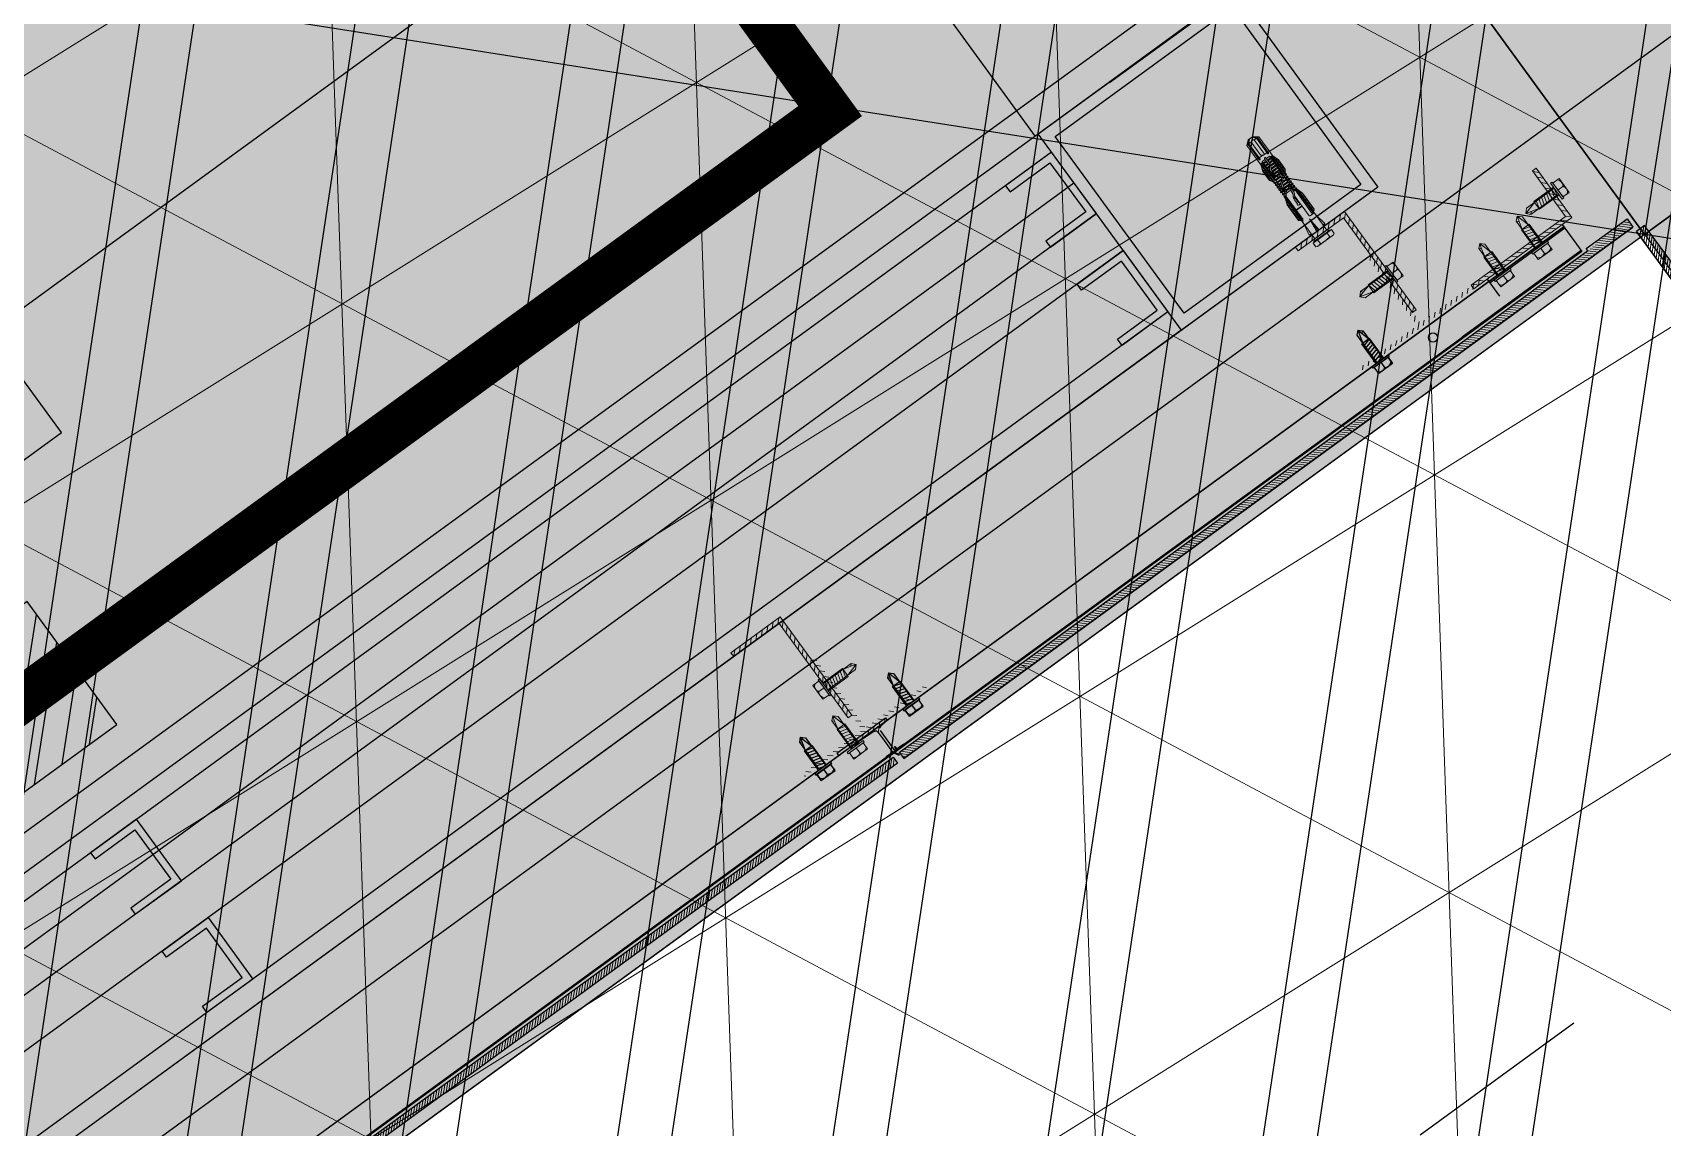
# Model space of a CAD drawing. Header units: metres. Extents: x 678805 to 1359287, y 2747329 to 5497370.
# Drawn here: x 679868.533 to 679869.605, y 2748715.171 to 2748715.891 of the extents above; entities that cross this region are included whole.
import ezdxf

# ---------------------------------------------------------------- set-up
doc = ezdxf.new("R2010")
doc.units = ezdxf.units.M
doc.linetypes.add('XREF_MON_BUILDINGS$0$Dash_2_', pattern=[0.25, 0.125, -0.125])
doc.linetypes.add('XREF_MON_BUILDINGS$0$Hidden', pattern=[0.004, 0.002, -0.002])
for name, color, linetype in [('00_XREF_MON_HSC_PAVEMENT', 7, 'Continuous'), ('00_XREF_TWQ_BUILDINGS', 7, 'Continuous'), ('XREF_MON_BUILDINGS$0$00-AUX LIGHTING', 30, 'Continuous'), ('XREF_MON_BUILDINGS$0$00-Modulos DEFINIDOS', 7, 'Continuous'), ('XREF_MON_BUILDINGS$0$00-Modulos ROOFS', 2, 'Continuous'), ('XREF_MON_BUILDINGS$0$02-L-01_Structure', 2, 'Continuous'), ('XREF_MON_BUILDINGS$0$02-L-01_Structure t2', 7, 'Continuous'), ('XREF_MON_BUILDINGS$0$02-L-01_Struture aux', 4, 'Continuous'), ('XREF_MON_BUILDINGS$0$02-L-02_Structure- View', 3, 'Continuous'), ('XREF_MON_BUILDINGS$0$02-L-Insulation', 252, 'Continuous'), ('XREF_MON_BUILDINGS$0$02-L-INT Panel', 5, 'Continuous'), ('XREF_MON_BUILDINGS$0$02-L-panel', 5, 'Continuous'), ('XREF_MON_BUILDINGS$0$02-L-Pergola Projection', 8, 'Continuous'), ('XREF_MON_BUILDINGS$0$02-L-Pergola Shades', 15, 'Continuous'), ('XREF_MON_BUILDINGS$0$02-L-Pergola Shades Schematic', 8, 'Continuous'), ('XREF_MON_BUILDINGS$0$02_L_Furniture', 7, 'Continuous')]:
    doc.layers.add(name, color=color, linetype=linetype)
doc.layers.add('XREF_MON_BUILDINGS$0$0-WIPEOUTS', color=7, linetype='Continuous', true_color=0xffffff)
doc.layers.add('XREF_MON_BUILDINGS$0$02-L-Pergola Wipeout', color=7, linetype='Continuous', true_color=0xffffff)
doc.layers.add('XREF_MON_BUILDINGS$0$00_AUX', color=3, linetype='Continuous', plot=False)
for name, color, linetype, lineweight in [('XREF_MON_BUILDINGS$0$02-H-251', 251, 'Continuous', 0), ('XREF_MON_BUILDINGS$0$02-H-254', 254, 'Continuous', 0), ('XREF_MON_BUILDINGS$0$02-L-01_Structure L', 7, 'Continuous', 5), ('XREF_MON_BUILDINGS$0$02-L-01_Structure T', 8, 'Continuous', 5)]:
    doc.layers.add(name, color=color, linetype=linetype, lineweight=lineweight)
doc.layers.add('XREF_MON_BUILDINGS$0$02-KH-13 Restaurant', color=7, linetype='Continuous', lineweight=30, true_color=0xed2d02)
doc.layers.add('XREF_MON_HSC_PAVEMENT$0$03-TR-Pavement_07_Precast irregular Concrete Blocks', color=7, linetype='Continuous', lineweight=5, true_color=0xb3b3b3)
doc.layers.get('XREF_MON_BUILDINGS$0$02-KH-13 Restaurant').off()
doc.linetypes.add('XREF_MON_BUILDINGS$0$BATTING', pattern='A,0.0001,-0.1,[134,ltypeshp.shx,S=0.1,R=0,X=-0.1,Y=0],-0.2,[134,ltypeshp.shx,S=0.1,R=180,X=0.1,Y=0],-0.1', length=0.4001)

# ---------------------------------------------------------------- blocks, each defined once
blk = doc.blocks.new('XREF_MON_BUILDINGS$0$modulo kiosco')
at = {"layer": 'XREF_MON_BUILDINGS$0$0-WIPEOUTS', "true_color": 0xfcfcfc}
h = blk.add_hatch(color=7, dxfattribs=at)
h.dxf.hatch_style = 1
h.paths.add_polyline_path([(119.6986, -61.6206), (119.6986, -56.8206), (124.4986, -56.8206), (124.4986, -61.6206)])
at = {"layer": 'XREF_MON_BUILDINGS$0$00-Modulos ROOFS'}
blk.add_line((119.6986, -56.8206), (124.4986, -61.6206), dxfattribs=at)
at = {"layer": 'XREF_MON_BUILDINGS$0$00-Modulos ROOFS', "lineweight": 0}
blk.add_lwpolyline([(119.6986, -61.6206), (119.6986, -56.8206), (124.4986, -56.8206), (124.4986, -61.6206)], close=True, dxfattribs=at)
at = {"layer": 'XREF_MON_BUILDINGS$0$00-Modulos ROOFS'}
blk.add_lwpolyline([(124.4986, -57.1206), (124.4986, -56.8206), (124.1986, -56.8206), (119.9986, -56.8206), (119.6986, -56.8206), (119.6986, -57.1206), (119.6986, -61.3206), (119.6986, -61.6206), (119.9986, -61.6206), (124.1986, -61.6206), (124.4986, -61.6206), (124.4986, -61.3206)], close=True, dxfattribs=at)
blk = doc.blocks.new('XREF_MON_BUILDINGS$0$lamas aluminiotriangulo')
for points in [[(680246.3459, 2748656.305), (680244.2072, 2748658.4438)], [(680246.4202, 2748656.3793), (680244.3557, 2748658.4438)], [(680244.4052, 2748658.4438), (680246.4449, 2748656.404)], [(680246.5192, 2748656.4783), (680244.5537, 2748658.4438)], [(680244.6032, 2748658.4438), (680246.5439, 2748656.503)], [(680246.6181, 2748656.5773), (680244.7517, 2748658.4438)], [(680244.8011, 2748658.4438), (680246.6429, 2748656.602)], [(680246.7171, 2748656.6762), (680244.9496, 2748658.4438)], [(680244.9991, 2748658.4438), (680246.7419, 2748656.701)], [(680246.8161, 2748656.7752), (680245.1476, 2748658.4438)], [(680245.1971, 2748658.4438), (680246.8409, 2748656.8)], [(680246.9151, 2748656.8742), (680245.3456, 2748658.4438)], [(680245.3951, 2748658.4438), (680246.9399, 2748656.899)], [(680247.0141, 2748656.9732), (680245.5436, 2748658.4438)], [(680245.5931, 2748658.4438), (680247.0389, 2748656.998)], [(680244.1824, 2748658.419), (680246.3212, 2748656.2803)]]:
    blk.add_lwpolyline(points)
blk = doc.blocks.new('XREF_MON_BUILDINGS$0$PERGOLA PLEGADA')
at = {"layer": 'XREF_MON_BUILDINGS$0$02-L-Pergola Wipeout', "true_color": 0xfcfcfc}
h = blk.add_hatch(color=7, dxfattribs=at)
h.dxf.hatch_style = 1
h.paths.add_polyline_path([(4.6122, 9.29), (0.31, 4.9878), (0.31, 9.29)])
h.paths.add_polyline_path([(0.3328, 4.855), (4.745, 9.2672), (4.745, 4.9006), (4.6994, 4.855)])
h.paths.add_polyline_path([(4.855, 9.29), (9.1344, 9.29), (4.855, 5.0106)])
h.paths.add_polyline_path([(9.29, 9.1344), (9.29, 4.855), (5.0106, 4.855)])
h.paths.add_polyline_path([(4.9006, 4.745), (9.2672, 4.745), (4.855, 0.3328), (4.855, 4.6994)])
h.paths.add_polyline_path([(9.29, 4.6122), (9.29, 0.31), (4.9878, 0.31)])
h.paths.add_polyline_path([(0.4656, 0.31), (4.745, 4.5894), (4.745, 0.31)])
h.paths.add_polyline_path([(0.31, 4.745), (4.5894, 4.745), (0.31, 0.4656)])
h.paths.add_polyline_path([(9.4, 0.2), (0.2, 0.2), (0.2, 9.4), (9.4, 9.4)])
at = {"layer": 'XREF_MON_BUILDINGS$0$02-L-Pergola Shades'}
blk.add_blockref('XREF_MON_BUILDINGS$0$lamas aluminiotriangulo', (-680243.8724, -2748649.1538), dxfattribs=at)
at = {"layer": 'XREF_MON_BUILDINGS$0$02-L-Pergola Shades Schematic'}
blk.add_blockref('XREF_MON_BUILDINGS$0$lamas aluminiotriangulo', (-680243.8724, -2748649.1538), dxfattribs=at)
blk = doc.blocks.new('XREF_MON_BUILDINGS$0$PILAR STRUCTURE')
at = {"layer": 'XREF_MON_BUILDINGS$0$02-L-01_Structure', "linetype": 'Continuous'}
h = blk.add_hatch(dxfattribs=at)
h.set_pattern_fill('ANGLE', color=252)
h.set_pattern_definition([(0, (-144.6596, 18.5684), (0, 6.985), [5.08, -1.905]), (90, (-144.6596, 18.5684), (-6.985, 4e-16), [5.08, -1.905])])
h.paths.add_polyline_path([(-0.08, -0.08), (0.08, -0.08), (0.08, 0.08), (-0.08, 0.08)])
h.paths.add_polyline_path([(-0.072, -0.072), (0.072, -0.072), (0.072, 0.072), (-0.072, 0.072)], flags=16)
h = blk.add_hatch(color=252, dxfattribs=at)
h.dxf.hatch_style = 1
h.paths.add_polyline_path([(-0.072, -0.072), (0.072, -0.072), (0.072, 0.072), (-0.072, 0.072)], flags=16)
h.paths.add_polyline_path([(-0.08, -0.08), (0.08, -0.08), (0.08, 0.08), (-0.08, 0.08)])
for points in [[(-0.08, -0.08), (0.08, -0.08), (0.08, 0.08), (-0.08, 0.08)], [(-0.072, -0.072), (0.072, -0.072), (0.072, 0.072), (-0.072, 0.072)]]:
    blk.add_lwpolyline(points, close=True, dxfattribs=at)
blk = doc.blocks.new('XREF_MON_BUILDINGS$0$AUTORROSCANTE')
at = {"layer": 'XREF_MON_BUILDINGS$0$02-L-01_Structure t2', "color": 0}
for p, q in [((-31.2, 5.6), (-26.2, 5.6)), ((-31.2, 0), (-26.2, 0)), ((-2.4, 2.5), (-25, 2.5)), ((0, 0), (-9, 2.5)), ((0, 0), (-3.6, -1.1)), ((0, 0), (-2.4, 2.5)), ((0, 0), (-2.4, -2.5)), ((-31.2, -5.6), (-26.2, -5.6)), ((-2.4, -2.5), (-25, -2.5)), ((-3.6, -1.1), (-2.4, -2.5))]:
    blk.add_line(p, q, dxfattribs=at)
at = {"layer": 'XREF_MON_BUILDINGS$0$02-L-01_Structure t2', "color": 253}
for p, q in [((-25, 3.1), (-9, 3.1)), ((-23.5, -3.1), (-25, 2.7)), ((-21.4, -3.1), (-23.1, 3.1)), ((-19.3, -3.1), (-21, 3.1)), ((-17.3, -3.1), (-18.9, 3.1)), ((-15.2, -3.1), (-16.9, 3.1)), ((-13.1, -3.1), (-14.8, 3.1)), ((-11.1, -3.1), (-12.7, 3.1)), ((-9, -3.1), (-10.7, 3.1)), ((-9, -3.1), (-9, 3.1)), ((-25, -3.1), (-9, -3.1)), ((-3.6, -1.1), (-9, -2.5))]:
    blk.add_line(p, q, dxfattribs=at)
at = {"layer": 'XREF_MON_BUILDINGS$0$02-L-01_Structure t2', "color": 0}
for points in [[(-31.2, 5.6), (-26.2, 5.6), (-26.2, -5.6), (-31.2, -5.6)], [(-26.2, 6.5), (-25, 6.5), (-25, -6.5), (-26.2, -6.5)]]:
    blk.add_lwpolyline(points, close=True, dxfattribs=at)
for centre, start, end in [((-27, 2.4), 129.284, 214.1828), ((-27, -2.4), 145.8304, 230.7333)]:
    blk.add_arc(centre, 4.21, start, end, dxfattribs=at)
blk = doc.blocks.new('XREF_MON_BUILDINGS$0$ULMA_Montante VV')
at = {"layer": 'XREF_MON_BUILDINGS$0$02-H-251', "ltscale": 125}
h = blk.add_hatch(dxfattribs=at)
h.set_pattern_fill('ANSI31', color=256, scale=0.001, angle=450, style=0)
h.set_pattern_definition([(135, (-0.05125, -0.0025), (-0.00224506, -0.00224506), [])])
edge = h.paths.add_edge_path()
edge.add_line((-0.051, -0.0025), (0.0484, -0.0025))
edge.add_arc((0.0484, -0.0022), 0.0003, 270, 360)
edge.add_line((0.0487, -0.0022), (0.0487, -0.0003))
edge.add_arc((0.0484, -0.0003), 0.0003, 0, 90)
edge.add_line((0.0484, 0), (0, 0))
edge.add_line((0, 0), (0, 0.0572))
edge.add_arc((-0.0003, 0.0572), 0.0003, 0, 90)
edge.add_line((-0.0003, 0.0575), (-0.0022, 0.0575))
edge.add_arc((-0.0022, 0.0572), 0.0003, 90, 180)
edge.add_line((-0.0025, 0.0572), (-0.0025, 0))
edge.add_line((-0.0025, 0), (-0.051, 0))
edge.add_arc((-0.051, -0.0003), 0.0003, 90, 180)
edge.add_line((-0.0513, -0.0003), (-0.0513, -0.0022))
edge.add_arc((-0.051, -0.0022), 0.0003, 180, 270)
blk = doc.blocks.new('XREF_MON_BUILDINGS$0$ULMA_Autotaladrante')
at = {"layer": 'XREF_MON_BUILDINGS$0$02-L-01_Structure T', "color": 252}
for p, q in [((-0.025, 0), (-0.0226, 0.0025)), ((-0.025, 0), (-0.016, 0.0025)), ((-0.025, 0), (-0.0226, -0.0025)), ((-0.025, 0), (-0.0214, -0.0011)), ((-0.0226, 0.0025), (0, 0.0025)), ((0, 0.0032), (-0.016, 0.0032)), ((-0.016, -0.0031), (-0.016, 0.0032)), ((-0.016, -0.0031), (-0.0143, 0.0032)), ((-0.0139, -0.0031), (-0.0123, 0.0032)), ((-0.0119, -0.0031), (-0.0102, 0.0032)), ((-0.0098, -0.0031), (-0.0081, 0.0032)), ((-0.0077, -0.0031), (-0.0061, 0.0032)), ((-0.0057, -0.0031), (-0.004, 0.0032)), ((-0.0036, -0.0031), (-0.0019, 0.0032)), ((-0.0015, -0.0031), (0, 0.0027)), ((0.0062, 0.0056), (0.0012, 0.0056)), ((0.0062, 0), (0.0012, 0)), ((-0.0214, -0.0011), (-0.0226, -0.0025)), ((-0.0226, -0.0025), (0, -0.0025)), ((-0.0214, -0.0011), (-0.016, -0.0025)), ((0, -0.0031), (-0.016, -0.0031)), ((0.0062, -0.0056), (0.0012, -0.0056))]:
    blk.add_line(p, q, dxfattribs=at)
for points in [[(0.0012, 0.0065), (0, 0.0065), (0, -0.0065), (0.0012, -0.0065)], [(0.0062, 0.0056), (0.0012, 0.0056), (0.0012, -0.0056), (0.0062, -0.0056)]]:
    blk.add_lwpolyline(points, close=True, dxfattribs=at)
for centre, start, end in [((0.002, 0.0024), 325.8172, 50.716), ((0.002, -0.0024), 309.2667, 34.1696)]:
    blk.add_arc(centre, 0.00421, start, end, dxfattribs=at)
blk = doc.blocks.new('XREF_MON_BUILDINGS$0$ULMA_Escuadra40x80_Seccion')
at = {"layer": 'XREF_MON_BUILDINGS$0$02-H-251', "ltscale": 125}
h = blk.add_hatch(dxfattribs=at)
h.set_pattern_fill('ANSI31', color=256, scale=0.001, angle=360, style=0)
h.paths.add_polyline_path([(0, 0.08), (0.003, 0.08), (0.003, 0.003), (0.04, 0.003), (0.04, 0), (0, 0)])
at = {"layer": 'XREF_MON_BUILDINGS$0$02-L-01_Structure L', "linetype": 'Continuous'}
blk.add_lwpolyline([(0, 0.08), (0.003, 0.08), (0.003, 0.003), (0.04, 0.003), (0.04, 0), (0, 0)], close=True, dxfattribs=at)
blk = doc.blocks.new('XREF_MON_BUILDINGS$0$ULMA_Anclaje fijacion a forjado y a cerramiento base')
at = {"layer": 'XREF_MON_BUILDINGS$0$02-L-01_Structure T', "linetype": 'Continuous'}
for p, q in [((-0.095, 0.0049), (-0.098, 0.0019)), ((-0.095, 0.0038), (-0.098, 0.0016)), ((-0.098, 0.0009), (-0.095, 0.0031)), ((-0.098, 0), (-0.098, 0.0019)), ((-0.098, 0), (-0.098, -0.0019)), ((-0.095, 0.0012), (-0.096, 0.0004)), ((-0.0564, 0.0049), (-0.095, 0.0049)), ((-0.095, 0.0038), (-0.095, 0.0049)), ((-0.0795, 0.0038), (-0.095, 0.0038)), ((-0.0795, 0.0031), (-0.095, 0.0031)), ((-0.095, 0.0012), (-0.095, 0.0031)), ((-0.0805, 0.0012), (-0.095, 0.0012)), ((-0.0805, 0.0008), (-0.0805, 0.0012)), ((-0.0792, 0.0037), (-0.0795, 0.0038)), ((-0.0795, 0.0031), (-0.0792, 0.0032)), ((-0.079, 0.0034), (-0.0792, 0.0037)), ((-0.0792, 0.0032), (-0.079, 0.0034)), ((-0.0724, 0.0005), (-0.0775, 0.0005)), ((-0.0724, 0.0005), (-0.0775, 0.0005)), ((-0.0428, 0.003), (-0.0768, 0.003)), ((-0.0768, 0.0005), (-0.0768, 0.003)), ((-0.076, 0.0036), (-0.076, 0.0049)), ((-0.058, 0.0036), (-0.076, 0.0036)), ((-0.0755, 0.0049), (-0.0699, 0.0064)), ((-0.0755, 0.0043), (-0.0755, 0.0049)), ((-0.0752, 0.0005), (-0.0752, 0.003)), ((-0.057, 0.0044), (-0.075, 0.0044)), ((-0.0744, 0.0005), (-0.0744, 0.003)), ((-0.0728, 0.0005), (-0.0728, 0.003)), ((-0.072, 0.0005), (-0.072, 0.003)), ((-0.0599, 0.006), (-0.0714, 0.006)), ((-0.0714, 0.006), (-0.0714, 0.0049)), ((-0.0714, 0.006), (-0.0714, 0.0049)), ((-0.0704, 0.0008), (-0.0704, 0.003)), ((-0.0704, 0.0003), (-0.0704, 0.0008)), ((-0.0606, 0.0064), (-0.0699, 0.0064)), ((-0.0699, 0.0064), (-0.0699, 0.006)), ((-0.0696, 0.003), (-0.0696, 0)), ((-0.068, 0.0019), (-0.068, 0.003)), ((-0.068, 0.0008), (-0.068, 0.0019)), ((-0.068, 0), (-0.068, 0.0008)), ((-0.068, 0), (-0.068, -0.0008)), ((-0.0672, 0.0021), (-0.0672, 0.003)), ((-0.0672, 0.0011), (-0.0672, 0.0021)), ((-0.0672, 0), (-0.0672, 0.0011)), ((-0.0672, 0), (-0.0672, -0.0011)), ((-0.0656, 0.0022), (-0.0656, 0.003)), ((-0.0656, 0.0012), (-0.0656, 0.0022)), ((-0.0656, 0), (-0.0656, 0.0012)), ((-0.0656, 0), (-0.0656, -0.0013)), ((-0.0648, 0.0022), (-0.0648, 0.003)), ((-0.0648, 0.0012), (-0.0648, 0.0022)), ((-0.0648, 0), (-0.0648, 0.0012)), ((-0.0648, 0), (-0.0648, -0.0013)), ((-0.0632, 0.0022), (-0.0632, 0.003)), ((-0.0632, 0.0012), (-0.0632, 0.0022)), ((-0.0632, 0), (-0.0632, 0.0012)), ((-0.0632, 0), (-0.0632, -0.0013)), ((-0.0586, 0.0022), (-0.0625, 0.0022)), ((-0.0586, 0.0012), (-0.0625, 0.0012)), ((-0.0624, 0.0022), (-0.0624, 0.003)), ((-0.0624, 0), (-0.0624, 0.0012)), ((-0.0624, 0), (-0.0624, -0.0013)), ((-0.0608, 0.0022), (-0.0608, 0.003)), ((-0.0608, 0), (-0.0608, 0.0012)), ((-0.0608, 0), (-0.0608, -0.0013)), ((-0.0606, 0.0064), (-0.0606, 0.006)), ((-0.0606, 0.0064), (-0.058, 0.0049)), ((-0.06, 0.0022), (-0.06, 0.003)), ((-0.06, 0), (-0.06, 0.0012)), ((-0.06, 0), (-0.06, -0.003)), ((-0.0599, 0.006), (-0.0599, 0.0049)), ((-0.0584, 0.0022), (-0.0584, 0.003)), ((-0.0584, 0), (-0.0584, 0.0012)), ((-0.0584, 0), (-0.0584, -0.003)), ((-0.058, 0.0049), (-0.058, 0.0044)), ((-0.0576, 0.0022), (-0.0576, 0.003)), ((-0.0576, -0.003), (-0.0576, 0.0012)), ((-0.057, 0.0046), (-0.057, 0.0049)), ((-0.0564, 0.003), (-0.0564, 0.0049)), ((-0.056, 0.0018), (-0.056, 0.003)), ((-0.056, 0), (-0.056, 0.0007)), ((-0.056, 0), (-0.056, -0.003)), ((-0.0548, 0.0049), (-0.0559, 0.0042)), ((-0.0552, 0.0014), (-0.0552, 0.003)), ((-0.0552, 0.0003), (-0.0552, -0.003)), ((-0.054, 0.0049), (-0.0548, 0.0049)), ((-0.0548, 0.003), (-0.0548, 0.0049)), ((-0.054, 0.003), (-0.054, 0.0049)), ((-0.0536, 0.0003), (-0.0536, 0.003)), ((-0.0524, 0.0049), (-0.0535, 0.0042)), ((-0.0528, 0), (-0.0528, 0.003)), ((-0.0528, 0), (-0.0528, -0.0003)), ((-0.0524, 0.003), (-0.0524, 0.0049)), ((-0.0516, 0.0049), (-0.0524, 0.0049)), ((-0.0516, 0.003), (-0.0516, 0.0049)), ((-0.0512, 0), (-0.0512, 0.003)), ((-0.0512, 0), (-0.0512, -0.001)), ((-0.05, 0.0049), (-0.0511, 0.0042)), ((-0.0504, 0), (-0.0504, 0.003)), ((-0.0504, 0), (-0.0504, -0.0012)), ((-0.0492, 0.0049), (-0.05, 0.0049)), ((-0.05, 0.003), (-0.05, 0.0049)), ((-0.0492, 0.003), (-0.0492, 0.0049)), ((-0.0488, 0.0022), (-0.0488, 0.003)), ((-0.0488, 0.0012), (-0.0488, 0.0026)), ((-0.0488, 0), (-0.0488, 0.0012)), ((-0.0488, 0), (-0.0488, -0.0013)), ((-0.0476, 0.0049), (-0.0487, 0.0042)), ((-0.048, 0), (-0.048, 0.003)), ((-0.048, 0), (-0.048, -0.0013)), ((-0.0476, 0.003), (-0.0476, 0.0049)), ((-0.0468, 0.0049), (-0.0476, 0.0049)), ((-0.0424, 0.0022), (-0.0475, 0.0022)), ((-0.0424, 0.0012), (-0.0475, 0.0012)), ((-0.0468, 0.003), (-0.0468, 0.0049)), ((-0.0464, 0.0022), (-0.0464, 0.003)), ((-0.0464, 0), (-0.0464, 0.0012)), ((-0.0464, 0), (-0.0464, -0.0013)), ((-0.0452, 0.0049), (-0.0463, 0.0042)), ((-0.0456, 0.0022), (-0.0456, 0.003)), ((-0.0456, 0), (-0.0456, 0.0012)), ((-0.0456, 0), (-0.0456, -0.0013)), ((-0.0444, 0.0049), (-0.0452, 0.0049)), ((-0.0452, 0.003), (-0.0452, 0.0049)), ((-0.0444, 0.003), (-0.0444, 0.0049)), ((-0.044, 0.0022), (-0.044, 0.003)), ((-0.044, 0.0022), (-0.044, 0.003)), ((-0.044, 0), (-0.044, 0.0012)), ((-0.044, 0), (-0.044, 0.0012)), ((-0.044, 0), (-0.044, -0.0013)), ((-0.044, 0), (-0.044, -0.003)), ((-0.0428, 0.0049), (-0.0439, 0.0042)), ((0, 0.0049), (-0.0428, 0.0049)), ((-0.0428, 0.003), (-0.0428, 0.0049)), ((-0.042, 0.0049), (-0.042, 0.0022)), ((-0.0185, 0.0036), (-0.042, 0.0036)), ((-0.042, 0.0012), (-0.042, 0.001)), ((-0.0405, 0.001), (-0.042, 0.001)), ((-0.0415, 0.0049), (-0.0359, 0.0064)), ((-0.0415, 0.0043), (-0.0415, 0.0049)), ((-0.0175, 0.0044), (-0.041, 0.0044)), ((-0.0312, 0.001), (-0.038, 0.001)), ((-0.0196, 0.006), (-0.0374, 0.006)), ((-0.0374, 0.006), (-0.0374, 0.0049)), ((-0.02, 0.0064), (-0.0359, 0.0064)), ((-0.0359, 0.0064), (-0.0359, 0.006)), ((-0.0356, 0.0005), (-0.0319, 0.0005)), ((-0.0319, 0.0005), (-0.0356, 0.0005)), ((-0.0282, 0.001), (-0.0308, 0.001)), ((-0.0282, 0.001), (-0.028, 0.0008)), ((-0.0282, 0.001), (-0.0282, -0.0036)), ((-0.0278, 0.001), (-0.028, 0.0008)), ((-0.028, 0.0008), (-0.028, -0.0036)), ((-0.0278, 0.001), (-0.0278, -0.0036)), ((-0.018, 0.001), (-0.0278, 0.001)), ((-0.02, 0.0064), (-0.02, 0.006)), ((-0.0185, 0.0049), (-0.02, 0.0064)), ((-0.0196, 0.0049), (-0.0196, 0.006)), ((-0.0185, 0.0049), (-0.0185, 0.0044)), ((-0.0175, 0.0049), (-0.0175, 0.0015)), ((-0.0052, 0.0064), (-0.0159, 0.0049)), ((-0.0043, 0.0009), (-0.0159, 0)), ((-0.0159, 0), (-0.0052, 0)), ((-0.0052, 0.0049), (-0.0052, 0.0064)), ((-0.0052, 0.0064), (-0.0043, 0.0049)), ((-0.0043, 0.0009), (-0.0052, 0)), ((-0.0043, -0.0009), (-0.0052, 0)), ((-0.0043, -0.0009), (-0.0043, 0.0009)), ((0.0015, 0.0064), (0, 0.0049)), ((0, 0), (0, 0.0049)), ((0, 0), (0, -0.0049)), ((0.002, 0.0064), (0.0015, 0.0064)), ((0.0015, 0), (0.0015, 0.0064)), ((0.0015, 0), (0.0015, -0.0064)), ((0.002, 0.0075), (0.0059, 0.0075)), ((0.002, -0.0075), (0.002, 0.0075)), ((0.002, 0), (0.002, 0.0064)), ((0.002, 0.0038), (0.0059, 0.0038)), ((0.002, 0), (0.002, -0.0064)), ((0.0065, 0.0065), (0.0059, 0.0075)), ((0.0065, -0.0065), (0.0065, 0.0065)), ((-0.098, -0.0009), (-0.095, -0.0031)), ((-0.095, -0.0038), (-0.098, -0.0016)), ((-0.095, -0.0049), (-0.098, -0.0019)), ((-0.095, -0.0012), (-0.096, -0.0004)), ((-0.095, -0.0012), (-0.095, -0.0031)), ((-0.0825, -0.0012), (-0.095, -0.0012)), ((-0.0795, -0.0031), (-0.095, -0.0031)), ((-0.095, -0.0038), (-0.095, -0.0049)), ((-0.0795, -0.0038), (-0.095, -0.0038)), ((-0.0564, -0.0049), (-0.095, -0.0049)), ((-0.0792, -0.0032), (-0.0795, -0.0031)), ((-0.0795, -0.0038), (-0.0792, -0.0037)), ((-0.079, -0.0034), (-0.0792, -0.0032)), ((-0.0792, -0.0037), (-0.079, -0.0034)), ((-0.0724, -0.0005), (-0.0775, -0.0005)), ((-0.0724, -0.0005), (-0.0775, -0.0005)), ((-0.0768, -0.0005), (-0.0768, -0.003)), ((-0.0428, -0.003), (-0.0768, -0.003)), ((-0.076, -0.0036), (-0.076, -0.0049)), ((-0.058, -0.0036), (-0.076, -0.0036)), ((-0.0755, -0.0043), (-0.0755, -0.0049)), ((-0.0755, -0.0049), (-0.0699, -0.0064)), ((-0.0752, -0.0005), (-0.0752, -0.003)), ((-0.057, -0.0044), (-0.075, -0.0044)), ((-0.0744, -0.0005), (-0.0744, -0.003)), ((-0.0728, -0.0005), (-0.0728, -0.003)), ((-0.072, -0.0005), (-0.072, -0.003)), ((-0.0714, -0.0049), (-0.0714, -0.006)), ((-0.0714, -0.0049), (-0.0714, -0.006)), ((-0.0599, -0.006), (-0.0714, -0.006)), ((-0.0704, -0.0008), (-0.0704, -0.003)), ((-0.0699, -0.006), (-0.0699, -0.0064)), ((-0.0606, -0.0064), (-0.0699, -0.0064)), ((-0.0696, -0.0011), (-0.0696, -0.003)), ((-0.068, -0.0019), (-0.068, -0.003)), ((-0.0672, -0.0021), (-0.0672, -0.003)), ((-0.0605, -0.0013), (-0.0656, -0.0013)), ((-0.0656, -0.0022), (-0.0656, -0.003)), ((-0.0656, -0.0022), (-0.0605, -0.0022)), ((-0.0648, -0.0022), (-0.0648, -0.003)), ((-0.0632, -0.0022), (-0.0632, -0.003)), ((-0.0624, -0.0022), (-0.0624, -0.003)), ((-0.0608, -0.0022), (-0.0608, -0.003)), ((-0.0606, -0.0064), (-0.058, -0.0049)), ((-0.0606, -0.006), (-0.0606, -0.0064)), ((-0.0599, -0.0049), (-0.0599, -0.006)), ((-0.058, -0.0044), (-0.058, -0.0049)), ((-0.057, -0.0044), (-0.057, -0.0049)), ((-0.0564, -0.003), (-0.0564, -0.0049)), ((-0.0548, -0.0049), (-0.0559, -0.0042)), ((-0.0548, -0.003), (-0.0548, -0.0049)), ((-0.054, -0.0049), (-0.0548, -0.0049)), ((-0.054, -0.003), (-0.054, -0.0049)), ((-0.0536, -0.0009), (-0.0536, -0.003)), ((-0.0524, -0.0049), (-0.0535, -0.0042)), ((-0.0528, -0.0014), (-0.0528, -0.003)), ((-0.0524, -0.003), (-0.0524, -0.0049)), ((-0.0516, -0.0049), (-0.0524, -0.0049)), ((-0.0516, -0.003), (-0.0516, -0.0049)), ((-0.0512, -0.002), (-0.0512, -0.003)), ((-0.05, -0.0049), (-0.0511, -0.0042)), ((-0.0504, -0.0022), (-0.0504, -0.003)), ((-0.05, -0.003), (-0.05, -0.0049)), ((-0.0492, -0.0049), (-0.05, -0.0049)), ((-0.0455, -0.0013), (-0.0494, -0.0013)), ((-0.0455, -0.0022), (-0.0494, -0.0022)), ((-0.0492, -0.003), (-0.0492, -0.0049)), ((-0.0488, -0.0022), (-0.0488, -0.003)), ((-0.0476, -0.0049), (-0.0487, -0.0042)), ((-0.048, -0.0022), (-0.048, -0.003)), ((-0.0476, -0.003), (-0.0476, -0.0049)), ((-0.0468, -0.0049), (-0.0476, -0.0049)), ((-0.0468, -0.003), (-0.0468, -0.0049)), ((-0.0464, -0.0022), (-0.0464, -0.003)), ((-0.0452, -0.0049), (-0.0463, -0.0042)), ((-0.0456, -0.0022), (-0.0456, -0.003)), ((-0.0452, -0.003), (-0.0452, -0.0049)), ((-0.0444, -0.0049), (-0.0452, -0.0049)), ((-0.0444, -0.003), (-0.0444, -0.0049)), ((-0.044, -0.0022), (-0.044, -0.003)), ((-0.0428, -0.0049), (-0.0439, -0.0042)), ((-0.0428, -0.003), (-0.0428, -0.0049)), ((0, -0.0049), (-0.0428, -0.0049)), ((-0.042, -0.0036), (-0.042, -0.0049)), ((-0.0185, -0.0036), (-0.042, -0.0036)), ((-0.0415, -0.0043), (-0.0415, -0.0049)), ((-0.0415, -0.0049), (-0.0359, -0.0064)), ((-0.0175, -0.0044), (-0.041, -0.0044)), ((-0.0374, -0.0049), (-0.0374, -0.006)), ((-0.0196, -0.006), (-0.0374, -0.006)), ((-0.0359, -0.006), (-0.0359, -0.0064)), ((-0.02, -0.0064), (-0.0359, -0.0064)), ((-0.0319, -0.0005), (-0.0356, -0.0005)), ((-0.0356, -0.0005), (-0.0319, -0.0005)), ((-0.0185, -0.0049), (-0.02, -0.0064)), ((-0.02, -0.006), (-0.02, -0.0064)), ((-0.0196, -0.0049), (-0.0196, -0.006)), ((-0.0185, -0.0044), (-0.0185, -0.0049)), ((-0.0175, -0.0046), (-0.0175, -0.0049)), ((-0.0043, -0.0009), (-0.0159, 0)), ((-0.0052, -0.0064), (-0.0159, -0.0049)), ((-0.0052, -0.0049), (-0.0052, -0.0064)), ((-0.0052, -0.0064), (-0.0043, -0.0049)), ((0.0015, -0.0064), (0, -0.0049)), ((0.002, -0.0064), (0.0015, -0.0064)), ((0.002, -0.0038), (0.0059, -0.0038)), ((0.002, -0.0075), (0.0059, -0.0075)), ((0.0065, -0.0065), (0.0059, -0.0075))]:
    blk.add_line(p, q, dxfattribs=at)
for centre, radius, start, end in [((-0.0957, 0), 0.0005, 130.2691, 229.7309), ((-0.0825, 0.0008), 0.002, 270, 0), ((-0.0775, 0), 0.0005, 89.9975, 270), ((-0.0775, 0), 0.0005, 90, 270.0025), ((-0.075, 0.0034), 0.001, 90, 168.463), ((-0.0724, -0.007), 0.0075, 61.0463, 90), ((-0.0695, 0.006), 0.001, 180, 0), ((-0.0671, 0.006), 0.001, 180, 0), ((-0.0647, 0.006), 0.001, 180, 0), ((-0.0623, 0.006), 0.001, 180, 0), ((-0.0625, 0.0017), 0.0005, 90, 270.0116), ((-0.0605, 0.0017), 0.0005, 270.0013, 90), ((-0.0586, -0.0053), 0.0075, 48.5904, 90), ((-0.0586, -0.0053), 0.0065, 48.5904, 90), ((-0.058, 0.0046), 0.001, 270, 0), ((-0.0561, 0.0045), 0.0003, 180, 300), ((-0.0586, 0.0052), 0.0065, 306.1289, 311.4096), ((-0.0494, -0.0053), 0.0075, 128.1223, 131.4096), ((-0.0537, 0.0045), 0.0003, 180, 300), ((-0.0494, 0.0052), 0.0065, 228.5904, 270), ((-0.0513, 0.0045), 0.0003, 180, 300), ((-0.0489, 0.0045), 0.0003, 180, 300), ((-0.0475, 0.0017), 0.0005, 90, 270.0025), ((-0.0465, 0.0045), 0.0003, 180, 300), ((-0.0455, 0.0017), 0.0005, 270, 90), ((-0.0441, 0.0045), 0.0003, 180, 300), ((-0.0424, -0.0053), 0.0075, 61.0463, 90), ((-0.0424, -0.0053), 0.0065, 61.0463, 90), ((-0.041, 0.0034), 0.001, 90, 168.463), ((-0.0356, 0.007), 0.0075, 241.0463, 270), ((-0.0356, 0.007), 0.0065, 241.0463, 269.9987), ((-0.0356, -0.007), 0.0075, 90, 111.0361), ((-0.0355, 0.006), 0.001, 180, 0), ((-0.0355, 0.006), 0.001, 180, 0), ((-0.0327, 0.006), 0.001, 180, 0), ((-0.031, 0), 0.001, 209.9997, 150), ((-0.031, 0), 0.001, 210, 150.0003), ((-0.0299, 0.006), 0.001, 180, 0), ((-0.0271, 0.006), 0.001, 180, 0), ((-0.0243, 0.006), 0.001, 180, 0), ((-0.0215, 0.006), 0.001, 180, 0), ((-0.0185, 0.0046), 0.001, 270, 0), ((-0.018, 0.0015), 0.0005, 270, 0), ((0.0032, 0.0056), 0.00332, 325.6168, 34.3832), ((-0.0059, 0), 0.0124, 342.4126, 17.5874), ((-0.075, -0.0034), 0.001, 191.537, 270), ((-0.0724, 0.007), 0.0075, 270, 291.0395), ((-0.0724, -0.007), 0.0065, 61.0463, 90), ((-0.0695, -0.006), 0.001, 0, 180), ((-0.0656, 0.0052), 0.0075, 241.0463, 270), ((-0.0656, 0.0052), 0.0065, 241.0463, 269.9987), ((-0.0671, -0.006), 0.001, 0, 180), ((-0.0647, -0.006), 0.001, 0, 180), ((-0.0623, -0.006), 0.001, 0, 180), ((-0.0625, -0.0018), 0.0005, 89.9884, 270), ((-0.0605, -0.0018), 0.0005, 270, 89.9987), ((-0.058, -0.0046), 0.001, 11.537, 90), ((-0.0561, -0.0045), 0.0003, 60, 180), ((-0.0494, 0.0052), 0.0075, 228.5904, 270), ((-0.0586, 0.0052), 0.0075, 308.1223, 311.4096), ((-0.0537, -0.0045), 0.0003, 60, 180), ((-0.0494, -0.0053), 0.0065, 126.1289, 131.4096), ((-0.0513, -0.0045), 0.0003, 60, 180), ((-0.0489, -0.0045), 0.0003, 60, 180), ((-0.0475, -0.0018), 0.0005, 89.9975, 270), ((-0.0465, -0.0045), 0.0003, 60, 180), ((-0.0455, -0.0018), 0.0005, 270, 90), ((-0.0441, -0.0045), 0.0003, 60, 180), ((-0.041, -0.0034), 0.001, 191.537, 270), ((-0.0355, -0.006), 0.001, 0, 180), ((-0.0355, -0.006), 0.001, 0, 180), ((-0.0327, -0.006), 0.001, 0, 180), ((-0.0299, -0.006), 0.001, 0, 180), ((-0.0271, -0.006), 0.001, 0, 180), ((-0.0243, -0.006), 0.001, 0, 180), ((-0.0215, -0.006), 0.001, 0, 180), ((-0.0185, -0.0046), 0.001, 0, 90), ((0.0032, -0.0056), 0.00332, 325.6168, 34.3832)]:
    blk.add_arc(centre, radius, start, end, dxfattribs=at)
blk = doc.blocks.new('XREF_MON_BUILDINGS$0$Rest_4seats')
at = {"linetype": 'Continuous'}
for points in [[(0.5662, -0.3753), (0.5626, 0.3747), (-0.5624, 0.3694), (-0.5588, -0.3806)], [(-0.0776, -0.3783), (-0.0757, -0.7783), (-0.4757, -0.7802), (-0.4776, -0.3802)]]:
    blk.add_lwpolyline(points, close=True, dxfattribs=at)
at = {"layer": 'XREF_MON_BUILDINGS$0$00_AUX', "linetype": 'XREF_MON_BUILDINGS$0$Dash_2_'}
blk.add_lwpolyline([(-1.4685, 1.6651), (-1.4526, -1.6849), (1.4723, -1.671), (1.4565, 1.679)], close=True, dxfattribs=at)
blk = doc.blocks.new('XREF_MON_BUILDINGS$0$Modulos_Restaurant Monasya')
at = {"layer": 'XREF_MON_BUILDINGS$0$00-AUX LIGHTING', "linetype": 'Continuous'}
h = blk.add_hatch(dxfattribs=at)
h.set_pattern_fill('ANSI31', color=1, scale=0.005, angle=180)
h.set_pattern_definition([(225, (30.951952, 5.79254), (0.01122532, -0.01122532), [])])
h.paths.add_polyline_path([(8.6051, 4.369), (8.6051, 4.469), (5.7991, 4.469), (5.7991, 4.369)])
at = {"layer": 'XREF_MON_BUILDINGS$0$02-H-251', "linetype": 'XREF_MON_BUILDINGS$0$Hidden', "ltscale": 125}
h = blk.add_hatch(dxfattribs=at)
h.set_pattern_fill('ANSI31', color=256, scale=0.001, angle=540.0335, style=0)
h.set_pattern_definition([(225.0335099, (260.9654806, 175.2755643), (0.00224637669, -0.002243750603), [])])
edge = h.paths.add_edge_path()
edge.add_line((5.4272, 4.765), (5.4252, 4.765))
edge.add_line((5.4252, 4.765), (5.4183, 4.7653))
edge.add_line((5.4183, 4.7653), (5.4174, 4.7662))
edge.add_arc((5.4172, 4.766), 0.0003, 42.9835, 132.9835)
edge.add_line((5.417, 4.7662), (5.4161, 4.7654))
edge.add_line((5.4161, 4.7654), (5.4143, 4.7654))
edge.add_line((5.4143, 4.7654), (5.4134, 4.7664))
edge.add_arc((5.4132, 4.7662), 0.0003, 42.9835, 132.9835)
edge.add_line((5.413, 4.7664), (5.4121, 4.7655))
edge.add_line((5.4121, 4.7655), (5.3991, 4.766))
edge.add_arc((5.3992, 4.768), 0.002, 180.0335, 267.9881, ccw=False)
edge.add_line((5.3972, 4.768), (5.3972, 4.7747))
edge.add_line((5.3972, 4.7747), (5.3972, 4.784))
edge.add_line((5.3972, 4.784), (5.4023, 4.784))
edge.add_line((5.4023, 4.784), (5.4023, 4.785))
edge.add_line((5.4023, 4.785), (5.397, 4.785))
edge.add_arc((5.397, 4.7853), 0.0003, -149.9665, -89.9665, ccw=False)
edge.add_line((5.3967, 4.7852), (5.3951, 4.7881))
edge.add_arc((5.3948, 4.7879), 0.0003, 30.0335, 210.0335)
edge.add_line((5.3945, 4.7878), (5.3959, 4.7855))
edge.add_arc((5.3956, 4.7853), 0.0003, -89.9665, 30.0335, ccw=False)
edge.add_line((5.3956, 4.785), (5.3879, 4.785))
edge.add_line((5.3879, 4.785), (5.3879, 4.784))
edge.add_line((5.3879, 4.784), (5.3939, 4.784))
edge.add_line((5.3939, 4.784), (5.3939, 4.7823))
edge.add_arc((5.3941, 4.7823), 0.00025, 180.0335, 360.0335)
edge.add_line((5.3944, 4.7823), (5.3944, 4.784))
edge.add_line((5.3944, 4.784), (5.3954, 4.784))
edge.add_line((5.3954, 4.784), (5.3954, 4.7678))
edge.add_arc((5.3934, 4.7678), 0.002, -82.5191, 0.0335, ccw=False)
edge.add_line((5.3936, 4.7658), (5.3877, 4.765))
edge.add_line((5.3877, 4.765), (5.3877, 4.7632))
edge.add_line((5.3877, 4.7632), (5.4272, 4.7632))
edge.add_line((5.4272, 4.7632), (5.4272, 4.765))
at = {"layer": 'XREF_MON_BUILDINGS$0$02-H-254', "ltscale": 125}
h = blk.add_hatch(dxfattribs=at)
h.set_pattern_fill('ANSI31', color=256, scale=0.0005, angle=180, style=0)
h.set_pattern_definition([(225, (379.442354, -199.0642182), (0.001122532015, -0.001122532015), [])])
h.paths.add_polyline_path([(4.7941, 5.3827), (4.7948, 4.8285), (4.7932, 4.8285), (4.7932, 4.7952), (4.7998, 4.7953), (4.7991, 5.3827)])
h = blk.add_hatch(dxfattribs=at)
h.set_pattern_fill('ANSI31', color=256, scale=0.0005, angle=90.0335, style=0)
h.set_pattern_definition([(135.0335099, (184.8222057, -252.4999347), (-0.0011218753015, -0.001123188345), [])])
h.paths.add_polyline_path([(5.3937, 4.7869), (4.8252, 4.7866), (4.8252, 4.785), (4.8, 4.785), (4.8, 4.7916), (5.3937, 4.792)])
h = blk.add_hatch(dxfattribs=at)
h.set_pattern_fill('ANSI31', color=256, scale=0.0005, angle=180.0335, style=0)
h.set_pattern_definition([(225.0335099, (261.7083131, 175.1486952), (0.001123188345, -0.0011218753015), [])])
h.paths.add_polyline_path([(5.9937, 4.7923), (5.3988, 4.7919), (5.3988, 4.787), (5.9937, 4.7873)])
at = {"layer": 'XREF_MON_BUILDINGS$0$00-AUX LIGHTING', "color": 1, "linetype": 'Continuous'}
blk.add_lwpolyline([(8.6051, 4.369), (8.6051, 4.469), (5.7991, 4.469), (5.7991, 4.369)], close=True, dxfattribs=at)
at = {"layer": 'XREF_MON_BUILDINGS$0$00-AUX LIGHTING', "linetype": 'Continuous', "const_width": 0.03}
blk.add_lwpolyline([(9.2221, 0.3796), (5.1821, 0.3796), (5.1821, 4.419), (9.2221, 4.419)], close=True, dxfattribs=at)
at = {"layer": 'XREF_MON_BUILDINGS$0$02-L-01_Struture aux', "ltscale": 0.001}
for p, q in [((5.3937, 4.7869), (4.8332, 4.7866)), ((4.8367, 4.7847), (4.9336, 4.7848)), ((4.8367, 4.784), (4.9336, 4.784))]:
    blk.add_line(p, q, dxfattribs=at)
at = {"layer": 'XREF_MON_BUILDINGS$0$02-L-01_Struture aux'}
for p, q in [((4.8367, 4.7628), (4.8367, 4.7847)), ((4.8976, 4.7769), (4.8976, 4.7629)), ((4.8367, 4.7648), (9.5635, 4.7676)), ((9.5635, 4.7675), (4.8367, 4.7648)), ((4.8367, 4.7658), (4.8976, 4.7659))]:
    blk.add_line(p, q, dxfattribs=at)
at = {"layer": 'XREF_MON_BUILDINGS$0$02-L-01_Struture aux', "linetype": 'XREF_MON_BUILDINGS$0$Hidden'}
for p, q in [((5.3879, 4.784), (5.3879, 4.785)), ((5.3956, 4.785), (5.3879, 4.785)), ((5.3937, 4.784), (5.3879, 4.784)), ((5.3937, 4.7823), (5.3937, 4.784)), ((5.3954, 4.784), (5.3942, 4.784)), ((5.3942, 4.7823), (5.3942, 4.784)), ((5.3945, 4.7878), (5.3959, 4.7855)), ((5.3951, 4.7881), (5.3967, 4.7852)), ((5.3954, 4.7678), (5.3954, 4.784)), ((5.4023, 4.785), (5.397, 4.785)), ((5.3972, 4.7747), (5.3972, 4.784)), ((5.4023, 4.784), (5.3972, 4.784)), ((5.4023, 4.784), (5.4023, 4.785)), ((5.3972, 4.768), (5.3972, 4.7747)), ((5.3936, 4.7658), (5.3877, 4.765)), ((5.3877, 4.7632), (5.3877, 4.765)), ((5.4272, 4.7632), (5.3877, 4.7632)), ((5.3991, 4.766), (5.4121, 4.7655)), ((5.413, 4.7664), (5.4121, 4.7655)), ((5.4134, 4.7664), (5.4143, 4.7654)), ((5.4143, 4.7654), (5.4161, 4.7654)), ((5.417, 4.7662), (5.4161, 4.7654)), ((5.4174, 4.7662), (5.4183, 4.7653)), ((5.4183, 4.7653), (5.4252, 4.765)), ((5.4259, 4.765), (5.4252, 4.765)), ((5.4272, 4.765), (5.4252, 4.765)), ((5.4272, 4.7632), (5.4272, 4.765))]:
    blk.add_line(p, q, dxfattribs=at)
at = {"layer": 'XREF_MON_BUILDINGS$0$02-L-01_Struture aux', "linetype": 'Continuous'}
for p, q in [((5.0802, 4.6066), (9.3202, 4.6091)), ((5.0802, 4.5766), (9.3202, 4.5791))]:
    blk.add_line(p, q, dxfattribs=at)
at = {"layer": 'XREF_MON_BUILDINGS$0$02-L-01_Struture aux'}
for points in [[(4.8367, 4.7847), (9.4698, 4.7874)], [(9.4698, 4.7866), (4.8367, 4.7839)]]:
    blk.add_lwpolyline(points, dxfattribs=at)
at = {"layer": 'XREF_MON_BUILDINGS$0$02-L-01_Struture aux', "linetype": 'Continuous'}
for points in [[(5.1177, 4.6067), (5.0802, 4.6066), (5.0802, 4.6566), (5.1176, 4.6567), (5.1176, 4.6517), (5.0852, 4.6516), (5.0852, 4.6116), (5.1177, 4.6117), (5.1177, 4.6067)], [(5.8627, 4.6071), (5.8252, 4.6071), (5.8252, 4.6571), (5.8626, 4.6571), (5.8626, 4.6521), (5.8302, 4.6521), (5.8302, 4.6121), (5.8627, 4.6121), (5.8627, 4.6071)], [(5.1177, 4.5767), (5.0802, 4.5766), (5.0802, 4.5266), (5.1177, 4.5267), (5.1177, 4.5317), (5.0852, 4.5316), (5.0852, 4.5716), (5.1177, 4.5717), (5.1177, 4.5767)], [(5.1177, 4.5767), (5.0802, 4.5766), (5.0802, 4.5266), (5.1177, 4.5267), (5.1177, 4.5317), (5.0852, 4.5316), (5.0852, 4.5716), (5.1177, 4.5717), (5.1177, 4.5767)], [(5.8627, 4.5771), (5.8252, 4.5771), (5.8252, 4.5271), (5.8627, 4.5271), (5.8627, 4.5321), (5.8302, 4.5321), (5.8302, 4.5721), (5.8627, 4.5721), (5.8627, 4.5771)]]:
    blk.add_lwpolyline(points, dxfattribs=at)
at = {"layer": 'XREF_MON_BUILDINGS$0$02-L-01_Struture aux', "ltscale": 2}
blk.add_circle((4.9491, 4.7729), 0.003, dxfattribs=at)
at = {"layer": 'XREF_MON_BUILDINGS$0$02-L-01_Struture aux', "linetype": 'XREF_MON_BUILDINGS$0$Hidden'}
for centre, radius, start, end in [((5.3948, 4.7879), 0.0003, 30.0335, 210.0335), ((5.3956, 4.7853), 0.0003, 270.0335, 30.0335), ((5.397, 4.7853), 0.0003, 210.0335, 270.0335), ((5.3939, 4.7823), 0.00025, 180.0335, 0.0335), ((5.3934, 4.7678), 0.002, 277.4809, 0.0335), ((5.3992, 4.768), 0.002, 180.0335, 267.9881), ((5.4132, 4.7662), 0.0003, 42.9835, 132.9835), ((5.4172, 4.766), 0.0003, 42.9835, 132.9835)]:
    blk.add_arc(centre, radius, start, end, dxfattribs=at)
at = {"layer": 'XREF_MON_BUILDINGS$0$02-L-02_Structure- View', "color": 251, "linetype": 'XREF_MON_BUILDINGS$0$Dash_2_', "ltscale": 0.5}
blk.add_lwpolyline([(5.0827, 4.5122), (5.0827, 0.2714), (4.9227, 0.2714), (4.9227, 4.5122)], close=True, dxfattribs=at)
at = {"layer": 'XREF_MON_BUILDINGS$0$02-L-Insulation', "linetype": 'XREF_MON_BUILDINGS$0$BATTING', "ltscale": 0.08}
blk.add_line((4.7053, 4.7048), (9.6949, 4.7077), dxfattribs=at)
at = {"layer": 'XREF_MON_BUILDINGS$0$02-L-Insulation', "linetype": 'XREF_MON_BUILDINGS$0$BATTING', "ltscale": 0.04}
blk.add_line((9.3102, 4.5541), (5.0802, 4.5516), dxfattribs=at)
at = {"layer": 'XREF_MON_BUILDINGS$0$02-L-INT Panel', "linetype": 'Continuous'}
for p, q in [((4.9202, 4.6715), (9.4802, 4.6742)), ((5.0802, 4.6716), (9.3202, 4.6741)), ((5.0802, 4.6566), (9.3202, 4.6591)), ((5.0802, 4.5266), (9.3202, 4.5291)), ((4.5202, 4.5113), (11.2814, 4.5159)), ((4.5003, 4.4913), (11.2615, 4.4888))]:
    blk.add_line(p, q, dxfattribs=at)
at = {"layer": 'XREF_MON_BUILDINGS$0$02-L-panel'}
for p, q in [((4.799, 5.3827), (4.7998, 4.7953)), ((4.7998, 4.7953), (4.799, 5.3827)), ((4.7931, 4.8285), (4.7932, 4.7952)), ((4.7932, 4.7952), (4.7998, 4.7953)), ((5.3937, 4.7919), (4.8, 4.7916)), ((4.8, 4.7916), (5.3937, 4.7919)), ((4.8, 4.7849), (4.8, 4.7916)), ((4.8, 4.7849), (4.8, 4.7916)), ((4.8332, 4.7849), (4.8, 4.7849)), ((4.8332, 4.7866), (4.8332, 4.7849))]:
    blk.add_line(p, q, dxfattribs=at)
at = {"layer": 'XREF_MON_BUILDINGS$0$02-L-panel', "ltscale": 125}
blk.add_lwpolyline([(5.3937, 4.787), (5.3937, 4.7919)], dxfattribs=at)
at = {"layer": 'XREF_MON_BUILDINGS$0$02-L-panel'}
blk.add_lwpolyline([(5.3988, 4.787), (5.3988, 4.7919), (5.9937, 4.7923), (5.9937, 4.7873), (5.3988, 4.787)], dxfattribs=at)
at = {"layer": 'XREF_MON_BUILDINGS$0$02-L-01_Structure', "linetype": 'Continuous', "xscale": -1, "rotation": 90.0335098901293}
blk.add_blockref('XREF_MON_BUILDINGS$0$PILAR STRUCTURE', (5.0002, 4.5916), dxfattribs=at)
at = {"layer": 'XREF_MON_BUILDINGS$0$02-L-01_Struture aux'}
for name, p, rotation in [('XREF_MON_BUILDINGS$0$ULMA_Autotaladrante', (4.8573, 4.7659), 90.03825094219584), ('XREF_MON_BUILDINGS$0$ULMA_Autotaladrante', (4.8878, 4.7659), 90.03825094219584), ('XREF_MON_BUILDINGS$0$ULMA_Autotaladrante', (5.4148, 4.7666), 90.03825094219576), ('XREF_MON_BUILDINGS$0$ULMA_Escuadra40x80_Seccion', (4.8287, 4.7628), 270.0335098901293), ('XREF_MON_BUILDINGS$0$ULMA_Montante VV', (5.402, 4.7607), 180.0335098901292), ('XREF_MON_BUILDINGS$0$ULMA_Escuadra40x80_Seccion', (4.9474, 4.6716), 0.03350989012920974), ('XREF_MON_BUILDINGS$0$ULMA_Autotaladrante', (4.8268, 4.7428), 180.0382509421958), ('XREF_MON_BUILDINGS$0$ULMA_Escuadra40x80_Seccion', (5.4046, 4.6687), 0.03350989012920974), ('XREF_MON_BUILDINGS$0$ULMA_Autotaladrante', (5.4075, 4.7234), 0.04299199932323648)]:
    blk.add_blockref(name, p, dxfattribs=dict(at, rotation=rotation))
at = {"layer": 'XREF_MON_BUILDINGS$0$02-L-01_Struture aux', "xscale": -0.001000000003841706, "yscale": 0.000999999996565748, "zscale": 0.001, "rotation": 90.0335098901293}
for p in [(5.4404, 4.7404), (5.3686, 4.7403)]:
    blk.add_blockref('XREF_MON_BUILDINGS$0$AUTORROSCANTE', p, dxfattribs=at)
at = {"layer": 'XREF_MON_BUILDINGS$0$02-L-01_Struture aux'}
for name, p, xscale, rotation in [('XREF_MON_BUILDINGS$0$ULMA_Montante VV', (4.9528, 4.7603), -1, 180.0335098901293), ('XREF_MON_BUILDINGS$0$ULMA_Autotaladrante', (4.9473, 4.7229), -1, 0.02876883806291808), ('XREF_MON_BUILDINGS$0$ULMA_Anclaje fijacion a forjado y a cerramiento base', (4.9689, 4.6746), 0.8000000000001819, 90.03350989012932)]:
    blk.add_blockref(name, p, dxfattribs=dict(at, xscale=xscale, rotation=rotation))
at = {"layer": 'XREF_MON_BUILDINGS$0$02-L-01_Struture aux', "color": 253, "xscale": 0.001000000003841706, "yscale": 0.001000000003841706, "zscale": 0.001000000003841706, "rotation": 270.0335098901293}
blk.add_blockref('XREF_MON_BUILDINGS$0$AUTORROSCANTE', (4.9863, 4.7398), dxfattribs=at)
at = {"layer": 'XREF_MON_BUILDINGS$0$02_L_Furniture', "rotation": 269.7659035143025}
blk.add_blockref('XREF_MON_BUILDINGS$0$Rest_4seats', (6.0936, 3.732), dxfattribs=at)
blk = doc.blocks.new('XREF_MON_BUILDINGS')
at = {"layer": 'XREF_MON_BUILDINGS$0$02-KH-13 Restaurant', "linetype": 'Continuous', "xscale": -1}
for p, rotation in [((679933.9697, 2748838.8542), 36.05841323003092), ((679985.9839, 2748652.4367), 306.058413230031), ((679753.2031, 2748779.0794), 126.0584132300309)]:
    blk.add_blockref('XREF_MON_BUILDINGS$0$modulo kiosco', p, dxfattribs=dict(at, rotation=rotation))
at = {"layer": 'XREF_MON_BUILDINGS$0$02-L-Pergola Projection', "rotation": 126.4396707398235}
blk.add_blockref('XREF_MON_BUILDINGS$0$PERGOLA PLEGADA', (679876.8199, 2748718.1756), dxfattribs=at)
at = {"layer": 'XREF_MON_BUILDINGS$0$00-Modulos DEFINIDOS', "rotation": 216.0573440932065}
blk.add_blockref('XREF_MON_BUILDINGS$0$Modulos_Restaurant Monasya', (679870.646, 2748722.4618), dxfattribs=at)
blk = doc.blocks.new('XREF_MON_HSC_PAVEMENT')
at = {"layer": 'XREF_MON_HSC_PAVEMENT$0$03-TR-Pavement_07_Precast irregular Concrete Blocks', "linetype": 'Continuous'}
h = blk.add_hatch(dxfattribs=at)
h.set_pattern_fill('NET3', color=256, scale=0.075, angle=92)
h.set_pattern_definition([(92, (679898.76976, 2748715.38535), (-0.2379799, -0.0083104), []), (152, (679898.76976, 2748715.38535), (-0.1117929, -0.2102519), []), (212, (679898.76976, 2748715.38535), (0.126187, -0.20194145), [])])
h.paths.add_polyline_path([(679858.5017, 2748700.1264), (679883.3907, 2748715.6196), (679862.6211, 2748743.6439), (679859.1532, 2748741.4809), (679858.8356, 2748741.99), (679839.8294, 2748730.1355)])

msp = doc.modelspace()

# ---------------------------------------------------------------- block references
at = {"layer": '00_XREF_MON_HSC_PAVEMENT'}
msp.add_blockref('XREF_MON_HSC_PAVEMENT', (0, 0), dxfattribs=at)

# ---------------------------------------------------------------- next in the draw order: block references
at = {"layer": '00_XREF_TWQ_BUILDINGS'}
msp.add_blockref('XREF_MON_BUILDINGS', (0, 0), dxfattribs=at)

# ---------------------------------------------------------------- next in the draw order: block references
msp.add_blockref('XREF_MON_BUILDINGS', (0, 0))

doc.saveas('drawing.dxf')
